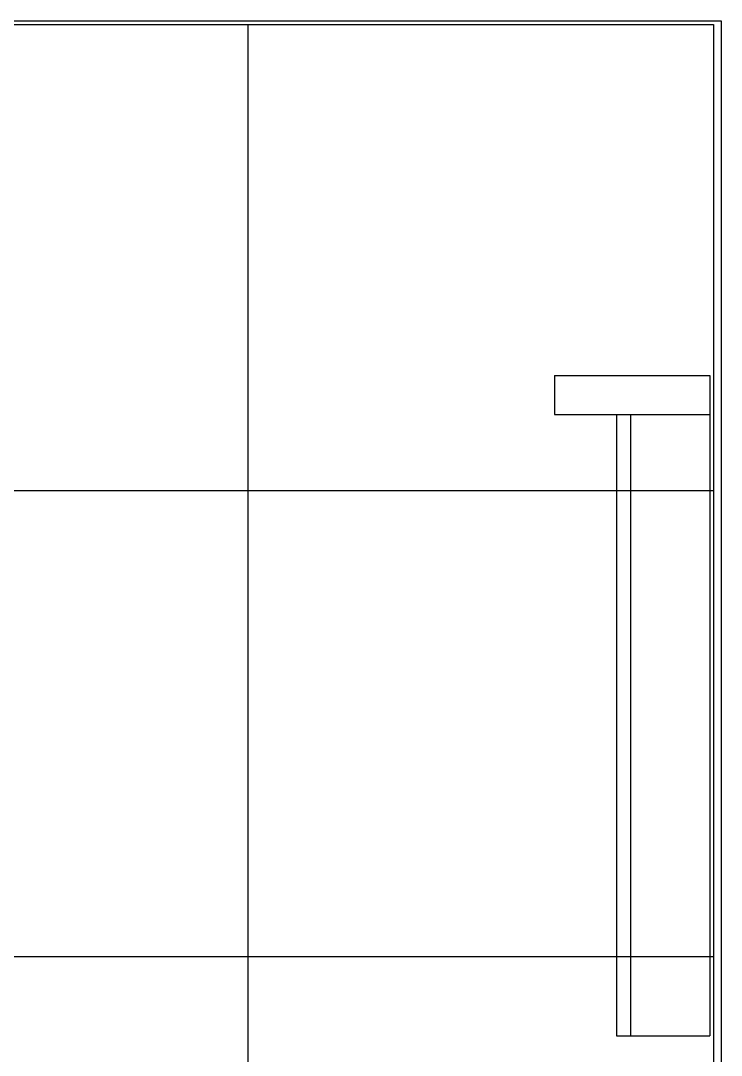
# Model space of a CAD drawing. Header units: millimetres. Extents: x 863 to 5283, y 810 to 2397.
# Drawn here: x 1807.4 to 1897.6, y 1366.2 to 1499.4 of the extents above; entities that cross this region are included whole.
import ezdxf

# ---------------------------------------------------------------- set-up
doc = ezdxf.new("R2010")
doc.units = ezdxf.units.MM
for name, color, linetype in [('Meble', 42, 'Continuous'), ('Płytki', 254, 'Continuous'), ('Ściany', 7, 'Continuous')]:
    doc.layers.add(name, color=color, linetype=linetype)

# ---------------------------------------------------------------- blocks, each defined once
blk = doc.blocks.new('Z$W@#17807')
for p, q in [((0, 257.2), (180.5, 257.2)), ((180.5, 257.2), (180.5, 0))]:
    blk.add_line(p, q)
blk = doc.blocks.new('Z$W@#12043')
for p, q in [((0, 85), (20, 85)), ((0, 85), (0, 80)), ((20, 85), (20, 0)), ((0, 80), (20, 80)), ((8, 80), (8, 0)), ((9.8, 80), (9.8, 0)), ((8, 0), (20, 0))]:
    blk.add_line(p, q)

msp = doc.modelspace()

# ---------------------------------------------------------------- linework, layer by layer
at = {"layer": 'Płytki'}
for p, q in [((1718.11, 1498.882), (1896.61, 1498.882)), ((1718.61, 1499.382), (1896.11, 1499.382)), ((1836.61, 1498.882), (1836.61, 1303.682)), ((1896.61, 1498.882), (1896.61, 1243.182)), ((1718.11, 1438.882), (1896.61, 1438.882)), ((1718.11, 1378.882), (1896.61, 1378.882))]:
    msp.add_line(p, q, dxfattribs=at)

# ---------------------------------------------------------------- block references
at = {"layer": 'Meble'}
msp.add_blockref('Z$W@#12043', (1876.11, 1368.682), dxfattribs=at)
at = {"layer": 'Ściany'}
msp.add_blockref('Z$W@#17807', (1717.11, 1242.182), dxfattribs=at)

doc.saveas('drawing.dxf')
